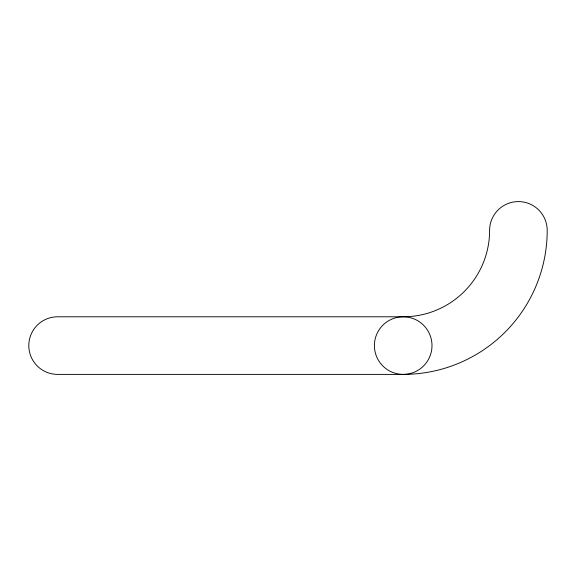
<?xml version="1.0" encoding="UTF-8"?>
<svg xmlns="http://www.w3.org/2000/svg" width="576" height="576" viewBox="0 0 576 576"><rect width="100%" height="100%" fill="white"/><g stroke="black" fill="none" stroke-linecap="round" stroke-linejoin="round"><path stroke-width="0.86" d="M405.994 374.364L402.163 374.378A28.8 28.8 0 0 1 378.612 330.595A28.8 28.8 0 0 1 428.314 331.495A28.8 28.8 0 0 1 403.2 374.393L57.6 374.393A28.8 28.8 0 0 1 28.8 345.593A28.8 28.8 0 0 1 57.6 316.793L403.2 316.793A86.4 86.4 0 0 0 489.607 230.393A28.8 28.8 0 0 1 517.702 201.6A28.8 28.8 0 0 1 547.171 228.989L547.2 231.516A144 144 0 0 1 405.994 374.364"/></g></svg>
